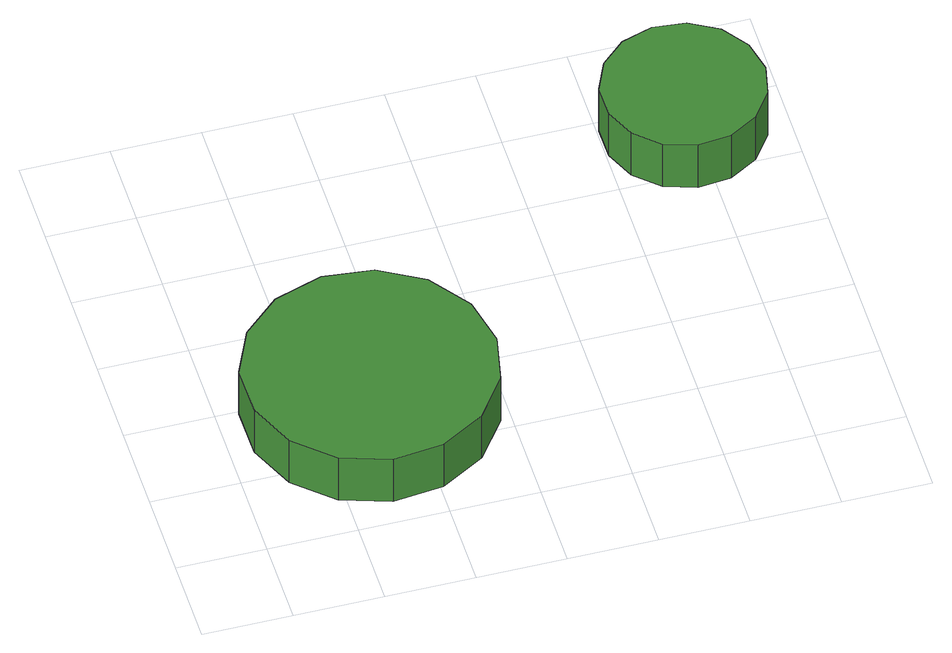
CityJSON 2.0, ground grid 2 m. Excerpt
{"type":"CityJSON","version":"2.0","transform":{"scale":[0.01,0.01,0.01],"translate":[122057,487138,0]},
"CityObjects":{
"tree1":{"type":"SolitaryVegetationObject","attributes":{"function":"something"},"geometry":[{"type":"MultiSurface","lod":"1","boundaries":[[[0,1,2,3,4,5,6,7,8,9,10,11,12,13,14]],[[15,16,17,18,19,20,21,22,23,24,25,26,27,28,29]],[[0,29,28,1]],[[1,28,27,2]],[[2,27,26,3]],[[3,26,25,4]],[[4,25,24,5]],[[5,24,23,6]],[[6,23,22,7]],[[7,22,21,8]],[[8,21,20,9]],[[9,20,19,10]],[[10,19,18,11]],[[11,18,17,12]],[[12,17,16,13]],[[13,16,15,14]],[[14,15,29,0]]]}]},
"tree2":{"type":"SolitaryVegetationObject","attributes":{"function":"something"},"geometry":[{"type":"MultiSurface","lod":"1","boundaries":[[[30,31,32,33,34,35,36,37,38,39,40,41,42,43,44]],[[45,46,47,48,49,50,51,52,53,54,55,56,57,58,59]],[[30,59,58,31]],[[31,58,57,32]],[[32,57,56,33]],[[33,56,55,34]],[[34,55,54,35]],[[35,54,53,36]],[[36,53,52,37]],[[37,52,51,38]],[[38,51,50,39]],[[39,50,49,40]],[[40,49,48,41]],[[41,48,47,42]],[[42,47,46,43]],[[43,46,45,44]],[[44,45,59,30]]]}]}
},
"vertices":[
[588,299,203],[564,411,203],[496,504,203],[396,562,203],[282,574,203],[172,538,203],[87,461,203],[40,356,203],[40,241,203],[87,136,203],[172,59,203],[282,23,203],[396,35,203],[496,93,203],[564,186,203],[564,186,74],[496,93,74],[396,35,74],[282,23,74],[172,59,74],[87,136,74],[40,241,74],[40,356,74],[87,461,74],[172,538,74],[282,574,74],[396,562,74],[496,504,74],[564,411,74],[588,299,74],
[1359,938,162],[1343,1011,162],[1300,1071,162],[1235,1108,162],[1161,1116,162],[1090,1093,162],[1035,1043,162],[1005,975,162],[1005,901,162],[1035,833,162],[1090,783,162],[1161,760,162],[1235,768,162],[1300,805,162],[1343,865,162],[1343,865,33],[1300,805,33],[1235,768,33],[1161,760,33],[1090,783,33],[1035,833,33],[1005,901,33],[1005,975,33],[1035,1043,33],[1090,1093,33],[1161,1116,33],[1235,1108,33],[1300,1071,33],[1343,1011,33],[1359,938,33]
]}
